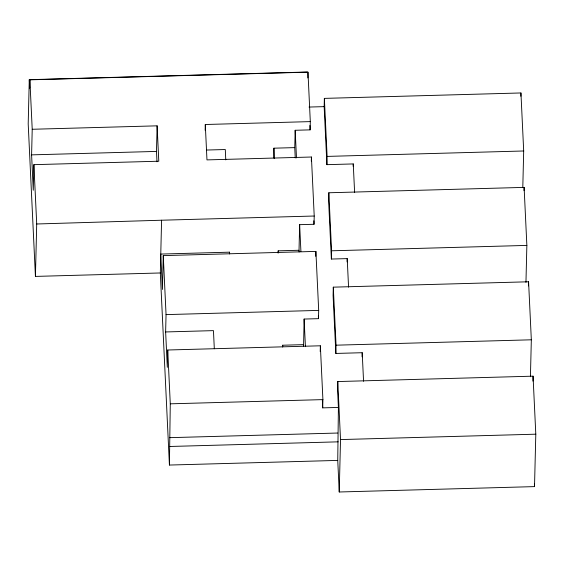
<?xml version="1.0" encoding="UTF-8"?>
<svg xmlns="http://www.w3.org/2000/svg" width="564" height="564" viewBox="0 0 564 564"><rect width="100%" height="100%" fill="white"/><g stroke="black" fill="none" stroke-linecap="round" stroke-linejoin="round"><path stroke-width="0.85" d="M29.279 79.672L28.2 123.833L35.426 276.409L160.317 272.969L161.586 220.221L314.218 216.019L311.42 157.018L206.967 159.894L205.296 124.503L310.306 121.612L307.965 72.171L29.878 79.834L29.68 88.09L29.279 79.672L307.366 72.009M32.218 129.276L157.116 125.835L158.787 161.219L33.896 164.667L33.269 190.251L31.598 154.867L32.218 129.276L29.878 79.834M35.426 276.409L36.709 223.993L33.896 164.667M156.982 161.783L156.489 151.42L157.116 125.835M303.573 346.374L304.116 319.055L318.484 318.66L318.688 310.404L315.889 251.403L163.264 255.612L162.432 289.459L160.754 254.068L229.555 252.171L229.64 253.899M338.407 407.441L337.744 460.414L339.239 491.991L534.517 486.612L535.8 434.188L533.05 376.167L337.773 381.553L337.568 389.809L338.407 407.441L322.707 407.871L322.911 399.615L320.359 345.795L167.734 350.004L167.311 367.34L165.633 331.949L166.056 314.613L163.264 255.612M337.744 460.414L169.419 465.053L170.279 403.824L167.734 350.004M205.155 130.284L205.296 124.503M229.52 253.722L229.555 252.171M273.681 157.99L273.921 148.184L294.753 147.613L295.176 130.277L310.108 129.868L310.306 121.612M278.13 253.151L278.186 250.832L299.019 250.261L299.646 224.669L314.014 224.275L314.218 216.019M282.62 346.768L282.656 345.224L303.488 344.646M307.824 77.952L307.965 72.171M311.321 161.142L311.42 157.018M315.769 256.359L315.889 251.403M354.615 192.507L353.261 163.934L326.908 164.66L324.159 106.638L324.363 98.383L520.939 92.961L523.688 150.983L522.807 187.149M320.218 351.576L320.359 345.795M326.908 164.66L327.106 156.404L324.363 98.383M525.958 282.352L526.861 245.411L524.111 187.389L328.833 192.768L328.629 201.024L331.378 259.045L347.212 258.615L348.566 287.189M331.378 259.045L331.576 250.797L328.833 192.768M530.428 376.745L531.33 339.803L528.581 281.781L333.303 287.161L333.098 295.416L335.848 353.438L362.208 352.712L363.561 381.285M335.848 353.438L336.052 345.182L333.303 287.161M339.239 491.991L340.522 439.575L337.773 381.553M347.135 261.915L347.212 258.615M353.205 166.408L353.261 163.934M362.102 356.843L362.208 352.712M520.861 96.261L520.939 92.961M524.026 190.688L524.111 187.389M528.482 285.906L528.581 281.781M532.931 381.123L533.05 376.167M309.023 107.054L324.159 106.638M31.598 154.867L156.489 151.42M206.389 150.045L225.29 149.53L225.776 159.887M327.106 156.404L523.688 150.983M36.709 223.993L161.586 220.221M331.576 250.797L526.861 245.411M166.056 314.613L318.688 310.404M165.633 331.949L213.453 330.631L214.313 348.756M336.052 345.182L531.33 339.803M170.279 403.824L322.911 399.615M169.454 437.671L337.78 433.032M340.522 439.575L535.8 434.188M169.87 446.476L338.196 441.838M534.397 483.975L534.517 486.612M309.897 125.476L310.108 129.868M313.852 220.799L314.014 224.275M318.364 316.059L318.484 318.66M322.34 400.059L322.707 407.871M295.176 130.277L296.481 157.899M299.646 224.669L300.915 251.424M304.116 319.055L305.427 346.677M294.753 147.613L295.24 157.969M299.019 250.261L299.103 251.981M273.921 148.184L274.407 158.547M278.186 250.832L278.271 252.559M282.656 345.224L282.74 346.952M160.317 272.969L169.419 465.053"/></g></svg>
